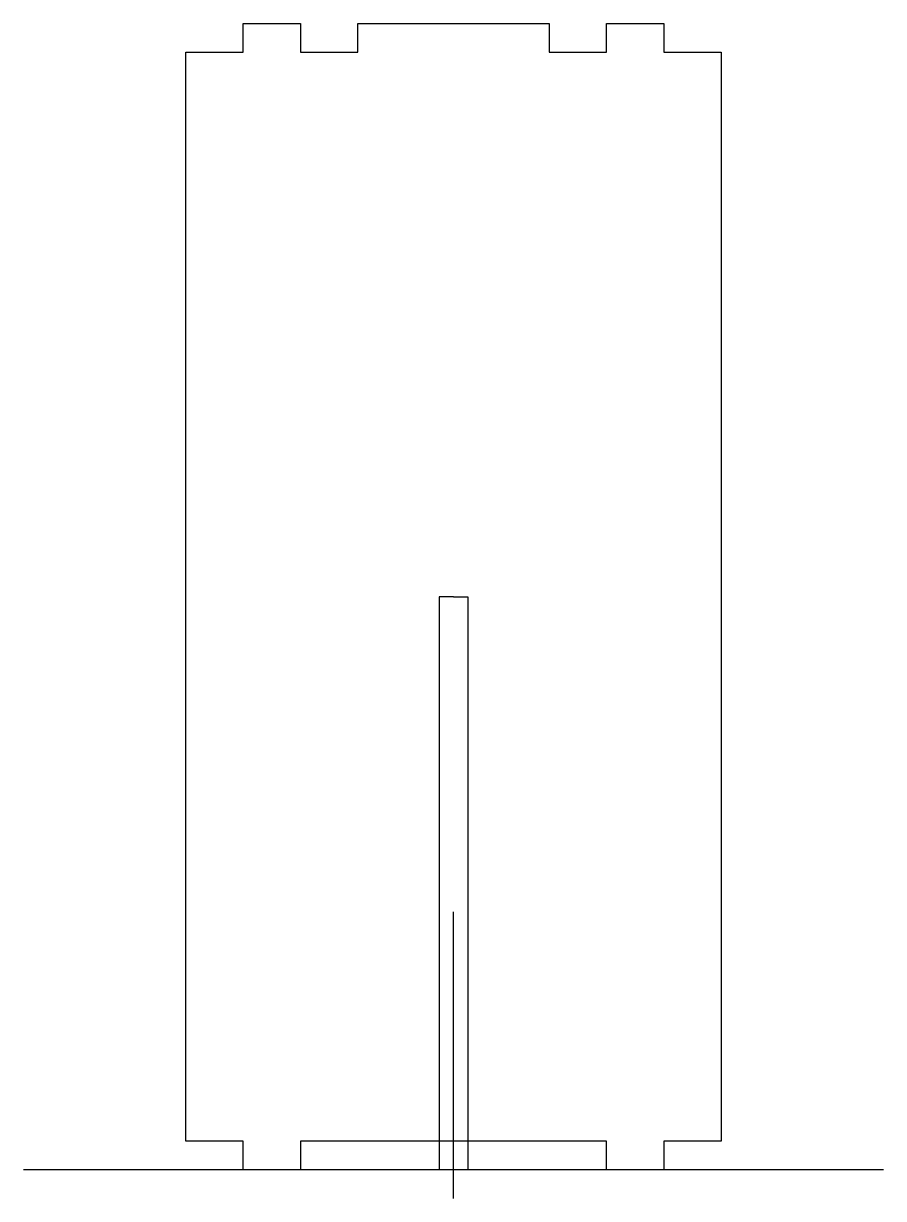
# Model space of a CAD drawing. Header units: millimetres. Extents: x -45 to 45, y -120 to 3.
import ezdxf

# ---------------------------------------------------------------- set-up
doc = ezdxf.new("R2010")
doc.units = ezdxf.units.MM
doc.layers.get('0').update_dxf_attribs({"linetype": 'CONTINUOUS'})

msp = doc.modelspace()

# ---------------------------------------------------------------- linework, layer by layer
for p, q in [((-1.5, -57), (-1.5, -117)), ((0, -57), (-1.5, -57)), ((0, -57), (1.5, -57)), ((1.5, -57), (1.5, -117)), ((0, -120), (0, -90)), ((45, -117), (-45, -117))]:
    msp.add_line(p, q)
msp.add_lwpolyline([(16, -114), (-16, -114), (-16, -117), (-22, -117), (-22, -114), (-28, -114), (-28, 0), (-22, 0), (-22, 3), (-16, 3), (-16, 0), (-10, 0), (-10, 3), (10, 3), (10, 0), (16, 0), (16, 3), (22, 3), (22, 0), (28, 0), (28, -114), (22, -114), (22, -117), (16, -117)], close=True)

doc.saveas('drawing.dxf')
